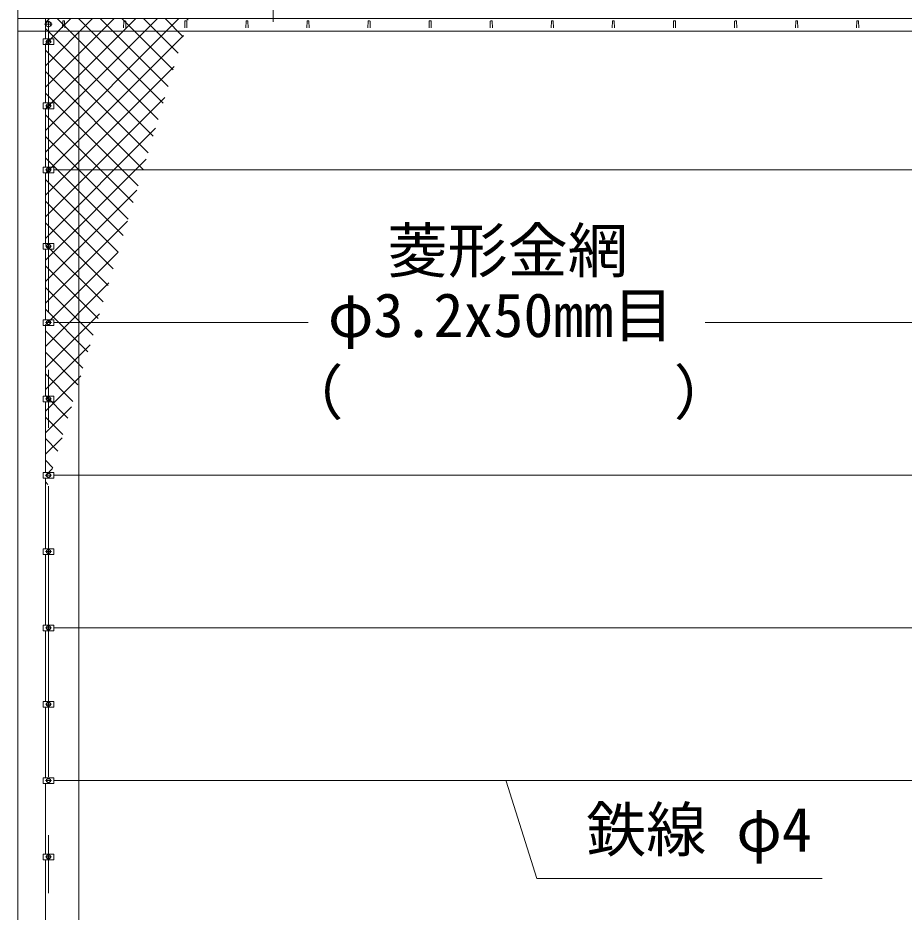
# Model space of a CAD drawing. Units: millimetres at full size; details may follow other scales. Extents: x -12600 to 12600, y -8910 to 8910.
# Drawn here: x -9497 to -6595, y 87 to 3015 of the extents above; entities that cross this region are included whole.
import ezdxf
from ezdxf.enums import TextEntityAlignment as Align

# ---------------------------------------------------------------- set-up
doc = ezdxf.new("R2010")
doc.units = ezdxf.units.MM
doc.header["$LTSCALE"] = 30
doc.linetypes.add('USER1', pattern=[50.8, 31.75, -6.35, 6.35, -6.35])
for name, color, linetype, lineweight in [('0-0_D-STR-TXT', 7, 'Continuous', 13), ('0-2_D-BMK', 2, 'USER1', 13), ('0-3_D-STR3', 3, 'Continuous', 13), ('0-4_D-STR1', 1, 'Continuous', 18), ('0-7_D-STR2', 7, 'Continuous', 13)]:
    doc.layers.add(name, color=color, linetype=linetype, lineweight=lineweight)
doc.styles.add('ＭＳ ゴシック', font='')
doc.styles.get('ＭＳ ゴシック').set_extended_font_data('MS Gothic')

msp = doc.modelspace()

# ---------------------------------------------------------------- linework, layer by layer
at = {"layer": '0-0_D-STR-TXT'}
msp.add_line((-8661.06, 3577.58), (-8661.06, 3002.45), dxfattribs=at)
msp.add_lwpolyline([(-6863.62, 196.96), (-7797.61, 196.96), (-7898.56, 515.44)], dxfattribs=at)
at = {"layer": '0-2_D-BMK'}
for p, q in [((-9397.14, -4042.65), (-9397.14, 7077.35)), ((-9384.39, 2994.35), (-9409.89, 2994.35)), ((-9407.14, 2937.35), (-9387.14, 2937.35)), ((-9407.14, 2727.35), (-9387.14, 2727.35)), ((-9407.14, 2517.35), (-9387.14, 2517.35)), ((-9407.14, 2267.35), (-9387.14, 2267.35)), ((-9407.14, 2017.35), (-9387.14, 2017.35)), ((-9407.14, 1767.35), (-9387.14, 1767.35)), ((-9407.14, 1517.35), (-9387.14, 1517.35)), ((-9407.14, 1267.35), (-9387.14, 1267.35)), ((-9407.14, 1017.35), (-9387.14, 1017.35)), ((-9407.14, 767.35), (-9387.14, 767.35)), ((-9407.14, 517.35), (-9387.14, 517.35)), ((-9407.14, 267.35), (-9387.14, 267.35))]:
    msp.add_line(p, q, dxfattribs=at)
at = {"layer": '0-3_D-STR3'}
for p, q in [((-9407.14, 2946.85), (-9407.14, 3012.35)), ((-9397.14, 2984.53), (-9405.64, 2989.44)), ((-9388.64, 2989.44), (-9397.14, 2984.53)), ((-9414.34, 2946.85), (-9379.94, 2946.85)), ((-9414.34, 2946.85), (-9414.34, 2927.85)), ((-9403.64, 2941.1), (-9397.14, 2944.85)), ((-9403.64, 2933.59), (-9403.64, 2941.1)), ((-9397.14, 2929.84), (-9403.64, 2933.59)), ((-9397.14, 2944.85), (-9390.64, 2941.1)), ((-9390.64, 2933.59), (-9397.14, 2929.84)), ((-9390.64, 2941.1), (-9390.64, 2933.59)), ((-9379.94, 2946.85), (-9379.94, 2927.85)), ((-9414.34, 2927.85), (-9379.94, 2927.85)), ((-9407.14, 2736.85), (-9407.14, 2927.85)), ((-9414.34, 2736.85), (-9379.94, 2736.85)), ((-9414.34, 2736.85), (-9414.34, 2717.85)), ((-9403.64, 2731.1), (-9397.14, 2734.85)), ((-9403.64, 2723.59), (-9403.64, 2731.1)), ((-9397.14, 2734.85), (-9390.64, 2731.1)), ((-9390.64, 2731.1), (-9390.64, 2723.59)), ((-9379.94, 2736.85), (-9379.94, 2717.85)), ((-9414.34, 2717.85), (-9379.94, 2717.85)), ((-9407.14, 2526.85), (-9407.14, 2717.85)), ((-9397.14, 2719.84), (-9403.64, 2723.59)), ((-9390.64, 2723.59), (-9397.14, 2719.84)), ((-9414.34, 2526.85), (-9379.94, 2526.85)), ((-9414.34, 2526.85), (-9414.34, 2507.85)), ((-9403.64, 2521.1), (-9397.14, 2524.85)), ((-9403.64, 2513.59), (-9403.64, 2521.1)), ((-9397.14, 2524.85), (-9390.64, 2521.1)), ((-9390.64, 2521.1), (-9390.64, 2513.59)), ((-9379.94, 2526.85), (-9379.94, 2507.85)), ((-9414.34, 2507.85), (-9379.94, 2507.85)), ((-9407.14, 2276.85), (-9407.14, 2507.85)), ((-9397.14, 2509.84), (-9403.64, 2513.59)), ((-9390.64, 2513.59), (-9397.14, 2509.84)), ((-9379.94, 2517.35), (-6406.64, 2517.35)), ((-9414.34, 2276.85), (-9379.94, 2276.85)), ((-9414.34, 2276.85), (-9414.34, 2257.85)), ((-9414.34, 2257.85), (-9379.94, 2257.85)), ((-9407.14, 2026.85), (-9407.14, 2257.85)), ((-9403.64, 2271.1), (-9397.14, 2274.85)), ((-9403.64, 2263.59), (-9403.64, 2271.1)), ((-9397.14, 2259.84), (-9403.64, 2263.59)), ((-9397.14, 2274.85), (-9390.64, 2271.1)), ((-9390.64, 2263.59), (-9397.14, 2259.84)), ((-9390.64, 2271.1), (-9390.64, 2263.59)), ((-9379.94, 2276.85), (-9379.94, 2257.85)), ((-9414.34, 2026.85), (-9379.94, 2026.85)), ((-9414.34, 2026.85), (-9414.34, 2007.85)), ((-9403.64, 2021.1), (-9397.14, 2024.85)), ((-9403.64, 2013.59), (-9403.64, 2021.1)), ((-9397.14, 2024.85), (-9390.64, 2021.1)), ((-9390.64, 2021.1), (-9390.64, 2013.59)), ((-9379.94, 2026.85), (-9379.94, 2007.85)), ((-9414.34, 2007.85), (-9379.94, 2007.85)), ((-9407.14, 1776.85), (-9407.14, 2007.85)), ((-9397.14, 2009.84), (-9403.64, 2013.59)), ((-9390.64, 2013.59), (-9397.14, 2009.84)), ((-9379.94, 2017.35), (-8547.14, 2017.35)), ((-7247.14, 2017.35), (-6406.64, 2017.35)), ((-9414.34, 1776.85), (-9379.94, 1776.85)), ((-9414.34, 1776.85), (-9414.34, 1757.85)), ((-9414.34, 1757.85), (-9379.94, 1757.85)), ((-9407.14, 1526.85), (-9407.14, 1757.85)), ((-9403.64, 1771.1), (-9397.14, 1774.85)), ((-9403.64, 1763.59), (-9403.64, 1771.1)), ((-9397.14, 1759.84), (-9403.64, 1763.59)), ((-9397.14, 1774.85), (-9390.64, 1771.1)), ((-9390.64, 1763.59), (-9397.14, 1759.84)), ((-9390.64, 1771.1), (-9390.64, 1763.59)), ((-9379.94, 1776.85), (-9379.94, 1757.85)), ((-9414.34, 1526.85), (-9379.94, 1526.85)), ((-9414.34, 1526.85), (-9414.34, 1507.85)), ((-9403.64, 1521.1), (-9397.14, 1524.85)), ((-9397.14, 1524.85), (-9390.64, 1521.1)), ((-9379.94, 1526.85), (-9379.94, 1507.85)), ((-9414.34, 1507.85), (-9379.94, 1507.85)), ((-9407.14, 1276.85), (-9407.14, 1507.85)), ((-9403.64, 1513.59), (-9403.64, 1521.1)), ((-9397.14, 1509.84), (-9403.64, 1513.59)), ((-9390.64, 1513.59), (-9397.14, 1509.84)), ((-9390.64, 1521.1), (-9390.64, 1513.59)), ((-9379.94, 1517.35), (-6406.64, 1517.35)), ((-9414.34, 1276.85), (-9379.94, 1276.85)), ((-9414.34, 1276.85), (-9414.34, 1257.85)), ((-9403.64, 1271.1), (-9397.14, 1274.85)), ((-9403.64, 1263.59), (-9403.64, 1271.1)), ((-9397.14, 1259.84), (-9403.64, 1263.59)), ((-9397.14, 1274.85), (-9390.64, 1271.1)), ((-9390.64, 1263.59), (-9397.14, 1259.84)), ((-9390.64, 1271.1), (-9390.64, 1263.59)), ((-9379.94, 1276.85), (-9379.94, 1257.85)), ((-9414.34, 1257.85), (-9379.94, 1257.85)), ((-9407.14, 1026.85), (-9407.14, 1257.85)), ((-9414.34, 1026.85), (-9379.94, 1026.85)), ((-9414.34, 1026.85), (-9414.34, 1007.85)), ((-9379.94, 1026.85), (-9379.94, 1007.85)), ((-9414.34, 1007.85), (-9379.94, 1007.85)), ((-9407.14, 776.85), (-9407.14, 1007.85)), ((-9403.64, 1021.1), (-9397.14, 1024.85)), ((-9403.64, 1013.59), (-9403.64, 1021.1)), ((-9397.14, 1009.84), (-9403.64, 1013.59)), ((-9397.14, 1024.85), (-9390.64, 1021.1)), ((-9390.64, 1013.59), (-9397.14, 1009.84)), ((-9390.64, 1021.1), (-9390.64, 1013.59)), ((-9379.94, 1017.35), (-6406.64, 1017.35)), ((-9414.34, 776.85), (-9379.94, 776.85)), ((-9414.34, 776.85), (-9414.34, 757.85)), ((-9403.64, 771.1), (-9397.14, 774.85)), ((-9403.64, 763.59), (-9403.64, 771.1)), ((-9397.14, 759.84), (-9403.64, 763.59)), ((-9397.14, 774.85), (-9390.64, 771.1)), ((-9390.64, 763.59), (-9397.14, 759.84)), ((-9390.64, 771.1), (-9390.64, 763.59)), ((-9379.94, 776.85), (-9379.94, 757.85)), ((-9414.34, 757.85), (-9379.94, 757.85)), ((-9407.14, 526.85), (-9407.14, 757.85)), ((-9414.34, 526.85), (-9379.94, 526.85)), ((-9414.34, 526.85), (-9414.34, 507.85)), ((-9414.34, 507.85), (-9379.94, 507.85)), ((-9407.14, 276.85), (-9407.14, 507.85)), ((-9403.64, 521.1), (-9397.14, 524.85)), ((-9403.64, 513.59), (-9403.64, 521.1)), ((-9397.14, 509.84), (-9403.64, 513.59)), ((-9397.14, 524.85), (-9390.64, 521.1)), ((-9390.64, 513.59), (-9397.14, 509.84)), ((-9390.64, 521.1), (-9390.64, 513.59)), ((-9379.94, 526.85), (-9379.94, 507.85)), ((-9379.94, 517.35), (-6406.64, 517.35)), ((-9414.34, 276.85), (-9379.94, 276.85)), ((-9414.34, 276.85), (-9414.34, 257.85)), ((-9403.64, 271.1), (-9397.14, 274.85)), ((-9403.64, 263.59), (-9403.64, 271.1)), ((-9397.14, 259.84), (-9403.64, 263.59)), ((-9397.14, 274.85), (-9390.64, 271.1)), ((-9390.64, 263.59), (-9397.14, 259.84)), ((-9390.64, 271.1), (-9390.64, 263.59)), ((-9379.94, 276.85), (-9379.94, 257.85)), ((-9414.34, 257.85), (-9379.94, 257.85)), ((-9407.14, 26.85), (-9407.14, 257.85))]:
    msp.add_line(p, q, dxfattribs=at)
for points in [[(-9405.64, 2989.44), (-9405.64, 2999.25), (-9397.14, 3004.16)], [(-9397.14, 3004.16), (-9388.64, 2999.25), (-9388.64, 2989.44)]]:
    msp.add_lwpolyline(points, dxfattribs=at)
for centre, radius in [((-9397.14, 2994.35), 8.25), ((-9397.14, 2937.35), 6.25), ((-9397.14, 2727.35), 6.25), ((-9397.14, 2517.35), 6.25), ((-9397.14, 2267.35), 6.25), ((-9397.14, 2017.35), 6.25), ((-9397.14, 1767.35), 6.25), ((-9397.14, 1517.35), 6.25), ((-9397.14, 1267.35), 6.25), ((-9397.14, 1017.35), 6.25), ((-9397.14, 767.35), 6.25), ((-9397.14, 517.35), 6.25), ((-9397.14, 267.35), 6.25)]:
    msp.add_circle(centre, radius, dxfattribs=at)
at = {"layer": '0-4_D-STR1'}
for p, q in [((-9497.14, 3013.35), (-4397.14, 3013.35)), ((-9350.14, 3004.22), (-9350.89, 2982.72)), ((-9344.14, 3004.22), (-9343.39, 2982.72)), ((-9150.14, 3004.22), (-9150.89, 2982.72)), ((-9144.14, 3004.22), (-9143.39, 2982.72)), ((-8950.14, 3004.22), (-8950.89, 2982.72)), ((-8944.14, 3004.22), (-8943.39, 2982.72)), ((-8750.14, 3004.22), (-8750.89, 2982.72)), ((-8744.14, 3004.22), (-8743.39, 2982.72)), ((-8550.14, 3004.22), (-8550.89, 2982.72)), ((-8544.14, 3004.22), (-8543.39, 2982.72)), ((-8350.14, 3004.22), (-8350.89, 2982.72)), ((-8344.14, 3004.22), (-8343.39, 2982.72)), ((-8150.14, 3004.22), (-8150.89, 2982.72)), ((-8144.14, 3004.22), (-8143.39, 2982.72)), ((-7950.14, 3004.22), (-7950.89, 2982.72)), ((-7944.14, 3004.22), (-7943.39, 2982.72)), ((-7750.14, 3004.22), (-7750.89, 2982.72)), ((-7744.14, 3004.22), (-7743.39, 2982.72)), ((-7550.14, 3004.22), (-7550.89, 2982.72)), ((-7544.14, 3004.22), (-7543.39, 2982.72)), ((-7350.14, 3004.22), (-7350.89, 2982.72)), ((-7344.14, 3004.22), (-7343.39, 2982.72)), ((-7150.14, 3004.22), (-7150.89, 2982.72)), ((-7144.14, 3004.22), (-7143.39, 2982.72)), ((-6950.14, 3004.22), (-6950.89, 2982.72)), ((-6944.14, 3004.22), (-6943.39, 2982.72)), ((-6750.14, 3004.22), (-6750.89, 2982.72)), ((-6744.14, 3004.22), (-6743.39, 2982.72)), ((-9497.14, 2972.35), (-4397.14, 2972.35)), ((-9297.14, -937.65), (-9297.14, 2972.35))]:
    msp.add_line(p, q, dxfattribs=at)
msp.add_lwpolyline([(-9297.14, 7017.35), (-9497.14, 7017.35), (-9497.14, -3982.65), (-9297.14, -3982.65), (-9297.14, -2982.65)], dxfattribs=at)
for centre in [(-9347.14, 3002.97), (-9147.14, 3002.97), (-8947.14, 3002.97), (-8747.14, 3002.97), (-8547.14, 3002.97), (-8347.14, 3002.97), (-8147.14, 3002.97), (-7947.14, 3002.97), (-7747.14, 3002.97), (-7547.14, 3002.97), (-7347.14, 3002.97), (-7147.14, 3002.97), (-6947.14, 3002.97), (-6747.14, 3002.97)]:
    msp.add_arc(centre, 3.25, 22.61986, 157.38014, dxfattribs=at)
at = {"layer": '0-7_D-STR2'}
for p, q in [((-9407.14, 3000.19), (-9393.98, 3013.35)), ((-9407.14, 2929.47), (-9323.27, 3013.35)), ((-9407.14, 2858.76), (-9252.56, 3013.35)), ((-9407.14, 2788.05), (-9181.85, 3013.35)), ((-9407.14, 2717.34), (-9111.14, 3013.35)), ((-9407.14, 2646.63), (-9040.43, 3013.35)), ((-9407.14, 2575.92), (-8969.72, 3013.35)), ((-9037.86, 2682.23), (-9368.98, 3013.35)), ((-9021.45, 2736.53), (-9298.27, 3013.35)), ((-9005.04, 2790.83), (-9227.56, 3013.35)), ((-8988.63, 2845.13), (-9156.84, 3013.35)), ((-8972.22, 2899.43), (-9086.13, 3013.35)), ((-8955.81, 2953.73), (-9015.42, 3013.35)), ((-8939.4, 3008.03), (-8944.71, 3013.35)), ((-9054.27, 2627.93), (-9407.14, 2980.8)), ((-9407.14, 2505.21), (-8954.59, 2957.76)), ((-9070.68, 2573.62), (-9407.14, 2910.09)), ((-9407.14, 2434.5), (-8985.21, 2856.43)), ((-9087.08, 2519.32), (-9407.14, 2839.38)), ((-9103.49, 2465.02), (-9407.14, 2768.67)), ((-9407.14, 2363.79), (-9015.84, 2755.1)), ((-9119.9, 2410.72), (-9407.14, 2697.96)), ((-9407.14, 2293.08), (-9046.46, 2653.77)), ((-9136.31, 2356.42), (-9407.14, 2627.25)), ((-9152.72, 2302.12), (-9407.14, 2556.54)), ((-9407.14, 2222.37), (-9077.08, 2552.43)), ((-9169.13, 2247.82), (-9407.14, 2485.83)), ((-9407.14, 2151.66), (-9107.7, 2451.1)), ((-9185.54, 2193.51), (-9407.14, 2415.12)), ((-9407.14, 2080.95), (-9138.32, 2349.77)), ((-9201.95, 2139.21), (-9407.14, 2344.41)), ((-9218.36, 2084.91), (-9407.14, 2273.7)), ((-9407.14, 2010.24), (-9168.94, 2248.44)), ((-9234.77, 2030.61), (-9407.14, 2202.99)), ((-9407.14, 1939.52), (-9199.57, 2147.1)), ((-9251.18, 1976.31), (-9407.14, 2132.28)), ((-9267.59, 1922.01), (-9407.14, 2061.57)), ((-9407.14, 1868.81), (-9230.19, 2045.77)), ((-9284, 1867.71), (-9407.14, 1990.85)), ((-9407.14, 1798.1), (-9260.81, 1944.44)), ((-9300.41, 1813.41), (-9407.14, 1920.14)), ((-9316.82, 1759.1), (-9407.14, 1849.43)), ((-9407.14, 1727.39), (-9291.43, 1843.11)), ((-9333.22, 1704.8), (-9407.14, 1778.72)), ((-9407.14, 1656.68), (-9322.05, 1741.78)), ((-9349.63, 1650.5), (-9407.14, 1708.01)), ((-9407.14, 1585.97), (-9352.67, 1640.44)), ((-9366.04, 1596.2), (-9407.14, 1637.3)), ((-9382.45, 1541.9), (-9407.14, 1566.59)), ((-9407.14, 1515.26), (-9383.3, 1539.11)), ((-9398.86, 1487.6), (-9407.14, 1495.88))]:
    msp.add_line(p, q, dxfattribs=at)

# ---------------------------------------------------------------- texts
at = {"layer": '0-0_D-STR-TXT', "style": 'ＭＳ ゴシック'}
for s, p in [('菱形金網', (-8286.99, 2138.08)), ('φ3.2x50mm目', (-8481.92, 1926.77)), ('（\u3000\u3000   \u3000\u3000）', (-8628.11, 1673.36)), ('鉄線 φ4', (-7636.46, 241.56))]:
    msp.add_text(s, height=144.3, dxfattribs=at).set_placement(p, align=Align.BOTTOM_LEFT)

doc.saveas('drawing.dxf')
